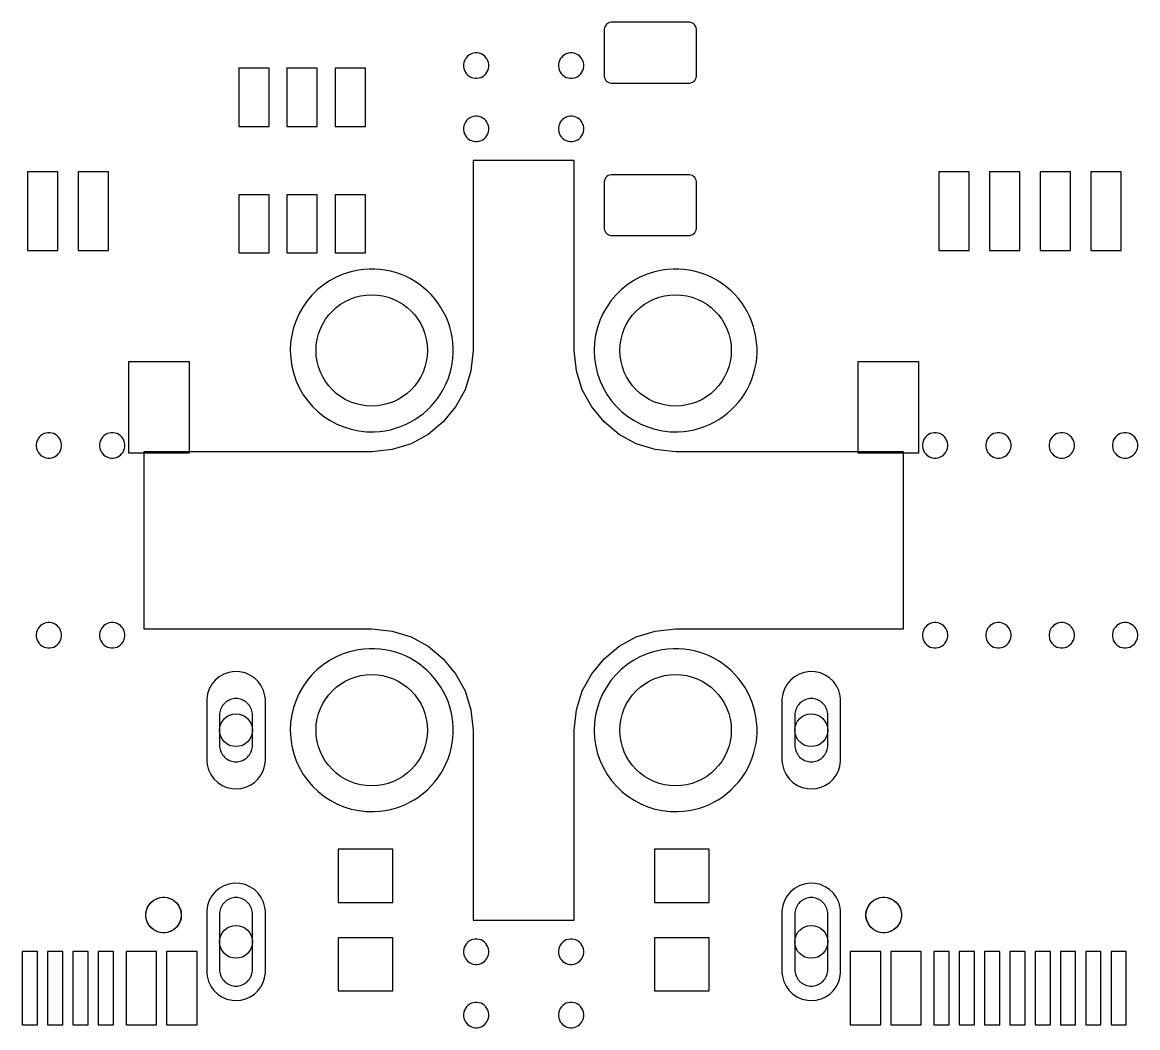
# Model space of a CAD drawing. Header units: millimetres. Extents: x 1 to 99, y 1.7 to 98.2.
# Drawn here: x 50.1 to 72.12, y 50.38 to 70.23 of the extents above; entities that cross this region are included whole.
import ezdxf

# ---------------------------------------------------------------- set-up
doc = ezdxf.new("R2010")
doc.units = ezdxf.units.MM

msp = doc.modelspace()

# ---------------------------------------------------------------- linework, layer by layer
at = {"layer": '16_copper'}
for points in [[(57.158, 62.149, 1), (56.842, 65.351), (56.738, 65.337, 0.936603), (57.053, 62.142)], [(63.158, 62.149, 1), (62.842, 65.351), (62.738, 65.337, 0.936603), (63.053, 62.142)], [(57.158, 54.649, 1), (56.842, 57.851), (56.738, 57.837, 0.936603), (57.053, 54.642)], [(63.158, 54.649, 1), (62.842, 57.851), (62.738, 57.837, 0.936603), (63.053, 54.642)], [(54.417, 55.099, 0.349916), (54.899, 55.638), (54.899, 56.862), (54.892, 56.926, 0.893656), (53.741, 56.862), (53.741, 55.638), (53.748, 55.574, 0.381721), (54.353, 55.092)], [(65.777, 55.099, 0.349916), (66.259, 55.638), (66.259, 56.862), (66.252, 56.926, 0.893656), (65.101, 56.862), (65.101, 55.638), (65.108, 55.574, 0.381721), (65.713, 55.092)], [(54.417, 50.919, 0.349916), (54.899, 51.458), (54.899, 52.682), (54.892, 52.746, 0.893656), (53.741, 52.682), (53.741, 51.458), (53.748, 51.394, 0.381721), (54.353, 50.912)], [(65.777, 50.919, 0.349916), (66.259, 51.458), (66.259, 52.682), (66.252, 52.746, 0.893656), (65.101, 52.682), (65.101, 51.458), (65.108, 51.394, 0.381721), (65.713, 50.912)]]:
    msp.add_lwpolyline(points, format="xyb", close=True, dxfattribs=at)
at = {"layer": '1_copper'}
for points in [[(63.304, 69.036), (63.331, 69.047), (63.356, 69.063), (63.377, 69.084), (63.393, 69.109), (63.404, 69.136), (63.41, 69.165), (63.41, 70.095), (63.404, 70.124), (63.393, 70.151), (63.377, 70.176), (63.356, 70.197), (63.331, 70.213), (63.304, 70.224), (63.275, 70.23), (61.725, 70.23), (61.696, 70.224), (61.669, 70.213), (61.644, 70.197), (61.623, 70.176), (61.607, 70.151), (61.596, 70.124), (61.59, 70.095), (61.59, 69.165), (61.596, 69.136), (61.607, 69.109), (61.623, 69.084), (61.644, 69.063), (61.669, 69.047), (61.696, 69.036), (61.725, 69.03), (63.275, 69.03)], [(54.975, 69.325), (54.375, 69.325), (54.375, 68.175), (54.975, 68.175)], [(55.925, 69.325), (55.325, 69.325), (55.325, 68.175), (55.925, 68.175)], [(56.875, 69.325), (56.275, 69.325), (56.275, 68.175), (56.875, 68.175)], [(50.8, 67.275), (50.2, 67.275), (50.2, 65.725), (50.8, 65.725)], [(51.8, 67.275), (51.2, 67.275), (51.2, 65.725), (51.8, 65.725)], [(63.304, 66.026), (63.331, 66.037), (63.356, 66.053), (63.377, 66.074), (63.393, 66.099), (63.404, 66.126), (63.41, 66.155), (63.41, 67.085), (63.404, 67.114), (63.393, 67.141), (63.377, 67.166), (63.356, 67.187), (63.331, 67.203), (63.304, 67.214), (63.275, 67.22), (61.725, 67.22), (61.696, 67.214), (61.669, 67.203), (61.644, 67.187), (61.623, 67.166), (61.607, 67.141), (61.596, 67.114), (61.59, 67.085), (61.59, 66.155), (61.596, 66.126), (61.607, 66.099), (61.623, 66.074), (61.644, 66.053), (61.669, 66.037), (61.696, 66.026), (61.725, 66.02), (63.275, 66.02)], [(68.8, 67.275), (68.2, 67.275), (68.2, 65.725), (68.8, 65.725)], [(69.8, 67.275), (69.2, 67.275), (69.2, 65.725), (69.8, 65.725)], [(70.8, 67.275), (70.2, 67.275), (70.2, 65.725), (70.8, 65.725)], [(71.8, 67.275), (71.2, 67.275), (71.2, 65.725), (71.8, 65.725)], [(54.975, 66.825), (54.375, 66.825), (54.375, 65.675), (54.975, 65.675)], [(55.925, 66.825), (55.325, 66.825), (55.325, 65.675), (55.925, 65.675)], [(56.875, 66.825), (56.275, 66.825), (56.275, 65.675), (56.875, 65.675)], [(53.4, 63.525), (52.2, 63.525), (52.2, 61.725), (53.4, 61.725)], [(67.8, 63.525), (66.6, 63.525), (66.6, 61.725), (67.8, 61.725)], [(57.415, 53.9), (56.335, 53.9), (56.335, 52.85), (57.415, 52.85)], [(63.665, 53.9), (62.585, 53.9), (62.585, 52.85), (63.665, 52.85)], [(57.415, 52.15), (56.335, 52.15), (56.335, 51.1), (57.415, 51.1)], [(63.665, 52.15), (62.585, 52.15), (62.585, 51.1), (63.665, 51.1)], [(50.4, 51.88), (50.1, 51.88), (50.1, 50.43), (50.4, 50.43)], [(50.9, 51.88), (50.6, 51.88), (50.6, 50.43), (50.9, 50.43)], [(51.4, 51.88), (51.1, 51.88), (51.1, 50.43), (51.4, 50.43)], [(51.9, 51.88), (51.6, 51.88), (51.6, 50.43), (51.9, 50.43)], [(52.75, 51.88), (52.15, 51.88), (52.15, 50.43), (52.75, 50.43)], [(53.55, 51.88), (52.95, 51.88), (52.95, 50.43), (53.55, 50.43)], [(67.05, 51.88), (66.45, 51.88), (66.45, 50.43), (67.05, 50.43)], [(67.85, 51.88), (67.25, 51.88), (67.25, 50.43), (67.85, 50.43)], [(68.4, 51.88), (68.1, 51.88), (68.1, 50.43), (68.4, 50.43)], [(68.9, 51.88), (68.6, 51.88), (68.6, 50.43), (68.9, 50.43)], [(69.4, 51.88), (69.1, 51.88), (69.1, 50.43), (69.4, 50.43)], [(69.9, 51.88), (69.6, 51.88), (69.6, 50.43), (69.9, 50.43)], [(70.4, 51.88), (70.1, 51.88), (70.1, 50.43), (70.4, 50.43)], [(70.9, 51.88), (70.6, 51.88), (70.6, 50.43), (70.9, 50.43)], [(71.4, 51.88), (71.1, 51.88), (71.1, 50.43), (71.4, 50.43)], [(71.9, 51.88), (71.6, 51.88), (71.6, 50.43), (71.9, 50.43)]]:
    msp.add_lwpolyline(points, close=True, dxfattribs=at)
for points in [[(57.158, 62.149, 1), (56.842, 65.351), (56.738, 65.337, 0.936603), (57.053, 62.142)], [(63.158, 62.149, 1), (62.842, 65.351), (62.738, 65.337, 0.936603), (63.053, 62.142)], [(57.158, 54.649, 1), (56.842, 57.851), (56.738, 57.837, 0.936603), (57.053, 54.642)], [(63.158, 54.649, 1), (62.842, 57.851), (62.738, 57.837, 0.936603), (63.053, 54.642)], [(54.417, 55.099, 0.349916), (54.899, 55.638), (54.899, 56.862), (54.892, 56.926, 0.893656), (53.741, 56.862), (53.741, 55.638), (53.748, 55.574, 0.381721), (54.353, 55.092)], [(65.777, 55.099, 0.349916), (66.259, 55.638), (66.259, 56.862), (66.252, 56.926, 0.893656), (65.101, 56.862), (65.101, 55.638), (65.108, 55.574, 0.381721), (65.713, 55.092)], [(54.417, 50.919, 0.349916), (54.899, 51.458), (54.899, 52.682), (54.892, 52.746, 0.893656), (53.741, 52.682), (53.741, 51.458), (53.748, 51.394, 0.381721), (54.353, 50.912)], [(65.777, 50.919, 0.349916), (66.259, 51.458), (66.259, 52.682), (66.252, 52.746, 0.893656), (65.101, 52.682), (65.101, 51.458), (65.108, 51.394, 0.381721), (65.713, 50.912)]]:
    msp.add_lwpolyline(points, format="xyb", close=True, dxfattribs=at)
at = {"layer": 'drills_NPTH'}
for centre in [(52.89, 52.6), (67.11, 52.6)]:
    msp.add_circle(centre, 0.35, dxfattribs=at)
at = {"layer": 'drills_PTH'}
for centre in [(54.32, 56.25), (65.68, 56.25), (54.32, 52.07), (65.68, 52.07)]:
    msp.add_circle(centre, 0.325, dxfattribs=at)
at = {"layer": 'drills_via_1_16'}
for centre in [(57, 63.75), (63, 63.75), (57, 56.25), (63, 56.25)]:
    msp.add_circle(centre, 1.1, dxfattribs=at)
at = {"layer": 'holes'}
for points in [[(59.312, 69.355), (59.312, 69.395), (59.306, 69.434), (59.294, 69.471), (59.276, 69.506), (59.253, 69.538), (59.225, 69.566), (59.194, 69.589), (59.158, 69.607), (59.121, 69.619), (59.082, 69.625), (59.043, 69.625), (59.004, 69.619), (58.967, 69.607), (58.931, 69.589), (58.9, 69.566), (58.872, 69.538), (58.849, 69.506), (58.831, 69.471), (58.819, 69.434), (58.812, 69.395), (58.812, 69.355), (58.819, 69.316), (58.831, 69.279), (58.849, 69.244), (58.872, 69.212), (58.9, 69.184), (58.931, 69.161), (58.967, 69.143), (59.004, 69.131), (59.043, 69.125), (59.082, 69.125), (59.121, 69.131), (59.158, 69.143), (59.194, 69.161), (59.225, 69.184), (59.253, 69.212), (59.276, 69.244), (59.294, 69.279), (59.306, 69.316), (59.312, 69.355)], [(61.188, 69.355), (61.188, 69.395), (61.181, 69.434), (61.169, 69.471), (61.151, 69.506), (61.128, 69.538), (61.1, 69.566), (61.069, 69.589), (61.033, 69.607), (60.996, 69.619), (60.957, 69.625), (60.918, 69.625), (60.879, 69.619), (60.842, 69.607), (60.806, 69.589), (60.775, 69.566), (60.747, 69.538), (60.724, 69.506), (60.706, 69.471), (60.694, 69.434), (60.688, 69.395), (60.688, 69.355), (60.694, 69.316), (60.706, 69.279), (60.724, 69.244), (60.747, 69.212), (60.775, 69.184), (60.806, 69.161), (60.842, 69.143), (60.879, 69.131), (60.918, 69.125), (60.957, 69.125), (60.996, 69.131), (61.033, 69.143), (61.069, 69.161), (61.1, 69.184), (61.128, 69.212), (61.151, 69.244), (61.169, 69.279), (61.181, 69.316), (61.188, 69.355)], [(59.312, 68.105), (59.312, 68.145), (59.306, 68.184), (59.294, 68.221), (59.276, 68.256), (59.253, 68.288), (59.225, 68.316), (59.194, 68.339), (59.158, 68.357), (59.121, 68.369), (59.082, 68.375), (59.043, 68.375), (59.004, 68.369), (58.967, 68.357), (58.931, 68.339), (58.9, 68.316), (58.872, 68.288), (58.849, 68.256), (58.831, 68.221), (58.819, 68.184), (58.812, 68.145), (58.812, 68.105), (58.819, 68.066), (58.831, 68.029), (58.849, 67.994), (58.872, 67.962), (58.9, 67.934), (58.931, 67.911), (58.967, 67.893), (59.004, 67.881), (59.043, 67.875), (59.082, 67.875), (59.121, 67.881), (59.158, 67.893), (59.194, 67.911), (59.225, 67.934), (59.253, 67.962), (59.276, 67.994), (59.294, 68.029), (59.306, 68.066), (59.312, 68.105)], [(61.188, 68.105), (61.188, 68.145), (61.181, 68.184), (61.169, 68.221), (61.151, 68.256), (61.128, 68.288), (61.1, 68.316), (61.069, 68.339), (61.033, 68.357), (60.996, 68.369), (60.957, 68.375), (60.918, 68.375), (60.879, 68.369), (60.842, 68.357), (60.806, 68.339), (60.775, 68.316), (60.747, 68.288), (60.724, 68.256), (60.706, 68.221), (60.694, 68.184), (60.688, 68.145), (60.688, 68.105), (60.694, 68.066), (60.706, 68.029), (60.724, 67.994), (60.747, 67.962), (60.775, 67.934), (60.806, 67.911), (60.842, 67.893), (60.879, 67.881), (60.918, 67.875), (60.957, 67.875), (60.996, 67.881), (61.033, 67.893), (61.069, 67.911), (61.1, 67.934), (61.128, 67.962), (61.151, 67.994), (61.169, 68.029), (61.181, 68.066), (61.188, 68.105)], [(52.5, 58.25), (57, 58.25), (57.402, 58.209), (57.776, 58.092), (58.116, 57.907), (58.412, 57.662), (58.657, 57.366), (58.842, 57.026), (58.959, 56.652), (59, 56.25), (59, 52.5), (61, 52.5), (61, 56.25), (61.041, 56.652), (61.158, 57.027), (61.343, 57.366), (61.587, 57.662), (61.884, 57.907), (62.223, 58.092), (62.598, 58.209), (63, 58.25), (67.5, 58.25), (67.5, 61.75), (63, 61.75), (62.598, 61.791), (62.223, 61.908), (61.884, 62.093), (61.587, 62.337), (61.343, 62.634), (61.158, 62.973), (61.041, 63.348), (61, 63.75), (61, 67.5), (59, 67.5), (59, 63.75), (58.959, 63.348), (58.842, 62.973), (58.657, 62.634), (58.412, 62.337), (58.116, 62.093), (57.776, 61.908), (57.402, 61.791), (57, 61.75), (52.5, 61.75), (52.5, 58.25)], [(50.875, 61.855), (50.875, 61.895), (50.869, 61.934), (50.857, 61.971), (50.839, 62.006), (50.816, 62.038), (50.788, 62.066), (50.756, 62.089), (50.721, 62.107), (50.684, 62.119), (50.645, 62.125), (50.605, 62.125), (50.566, 62.119), (50.529, 62.107), (50.494, 62.089), (50.462, 62.066), (50.434, 62.038), (50.411, 62.006), (50.393, 61.971), (50.381, 61.934), (50.375, 61.895), (50.375, 61.855), (50.381, 61.816), (50.393, 61.779), (50.411, 61.744), (50.434, 61.712), (50.462, 61.684), (50.494, 61.661), (50.529, 61.643), (50.566, 61.631), (50.605, 61.625), (50.645, 61.625), (50.684, 61.631), (50.721, 61.643), (50.756, 61.661), (50.788, 61.684), (50.816, 61.712), (50.839, 61.744), (50.857, 61.779), (50.869, 61.816), (50.875, 61.855)], [(52.125, 61.855), (52.125, 61.895), (52.119, 61.934), (52.107, 61.971), (52.089, 62.006), (52.066, 62.038), (52.038, 62.066), (52.006, 62.089), (51.971, 62.107), (51.934, 62.119), (51.895, 62.125), (51.855, 62.125), (51.816, 62.119), (51.779, 62.107), (51.744, 62.089), (51.712, 62.066), (51.684, 62.038), (51.661, 62.006), (51.643, 61.971), (51.631, 61.934), (51.625, 61.895), (51.625, 61.855), (51.631, 61.816), (51.643, 61.779), (51.661, 61.744), (51.684, 61.712), (51.712, 61.684), (51.744, 61.661), (51.779, 61.643), (51.816, 61.631), (51.855, 61.625), (51.895, 61.625), (51.934, 61.631), (51.971, 61.643), (52.006, 61.661), (52.038, 61.684), (52.066, 61.712), (52.089, 61.744), (52.107, 61.779), (52.119, 61.816), (52.125, 61.855)], [(68.375, 61.855), (68.375, 61.895), (68.369, 61.934), (68.357, 61.971), (68.339, 62.006), (68.316, 62.038), (68.288, 62.066), (68.256, 62.089), (68.221, 62.107), (68.184, 62.119), (68.145, 62.125), (68.105, 62.125), (68.066, 62.119), (68.029, 62.107), (67.994, 62.089), (67.962, 62.066), (67.934, 62.038), (67.911, 62.006), (67.893, 61.971), (67.881, 61.934), (67.875, 61.895), (67.875, 61.855), (67.881, 61.816), (67.893, 61.779), (67.911, 61.744), (67.934, 61.712), (67.962, 61.684), (67.994, 61.661), (68.029, 61.643), (68.066, 61.631), (68.105, 61.625), (68.145, 61.625), (68.184, 61.631), (68.221, 61.643), (68.256, 61.661), (68.288, 61.684), (68.316, 61.712), (68.339, 61.744), (68.357, 61.779), (68.369, 61.816), (68.375, 61.855)], [(69.625, 61.855), (69.625, 61.895), (69.619, 61.934), (69.607, 61.971), (69.589, 62.006), (69.566, 62.038), (69.538, 62.066), (69.506, 62.089), (69.471, 62.107), (69.434, 62.119), (69.395, 62.125), (69.355, 62.125), (69.316, 62.119), (69.279, 62.107), (69.244, 62.089), (69.212, 62.066), (69.184, 62.038), (69.161, 62.006), (69.143, 61.971), (69.131, 61.934), (69.125, 61.895), (69.125, 61.855), (69.131, 61.816), (69.143, 61.779), (69.161, 61.744), (69.184, 61.712), (69.212, 61.684), (69.244, 61.661), (69.279, 61.643), (69.316, 61.631), (69.355, 61.625), (69.395, 61.625), (69.434, 61.631), (69.471, 61.643), (69.506, 61.661), (69.538, 61.684), (69.566, 61.712), (69.589, 61.744), (69.607, 61.779), (69.619, 61.816), (69.625, 61.855)], [(70.875, 61.855), (70.875, 61.895), (70.869, 61.934), (70.857, 61.971), (70.839, 62.006), (70.816, 62.038), (70.788, 62.066), (70.756, 62.089), (70.721, 62.107), (70.684, 62.119), (70.645, 62.125), (70.605, 62.125), (70.566, 62.119), (70.529, 62.107), (70.494, 62.089), (70.462, 62.066), (70.434, 62.038), (70.411, 62.006), (70.393, 61.971), (70.381, 61.934), (70.375, 61.895), (70.375, 61.855), (70.381, 61.816), (70.393, 61.779), (70.411, 61.744), (70.434, 61.712), (70.462, 61.684), (70.494, 61.661), (70.529, 61.643), (70.566, 61.631), (70.605, 61.625), (70.645, 61.625), (70.684, 61.631), (70.721, 61.643), (70.756, 61.661), (70.788, 61.684), (70.816, 61.712), (70.839, 61.744), (70.857, 61.779), (70.869, 61.816), (70.875, 61.855)], [(72.125, 61.855), (72.125, 61.895), (72.119, 61.934), (72.107, 61.971), (72.089, 62.006), (72.066, 62.038), (72.038, 62.066), (72.006, 62.089), (71.971, 62.107), (71.934, 62.119), (71.895, 62.125), (71.855, 62.125), (71.816, 62.119), (71.779, 62.107), (71.744, 62.089), (71.712, 62.066), (71.684, 62.038), (71.661, 62.006), (71.643, 61.971), (71.631, 61.934), (71.625, 61.895), (71.625, 61.855), (71.631, 61.816), (71.643, 61.779), (71.661, 61.744), (71.684, 61.712), (71.712, 61.684), (71.744, 61.661), (71.779, 61.643), (71.816, 61.631), (71.855, 61.625), (71.895, 61.625), (71.934, 61.631), (71.971, 61.643), (72.006, 61.661), (72.038, 61.684), (72.066, 61.712), (72.089, 61.744), (72.107, 61.779), (72.119, 61.816), (72.125, 61.855)], [(50.875, 58.105), (50.875, 58.145), (50.869, 58.184), (50.857, 58.221), (50.839, 58.256), (50.816, 58.288), (50.788, 58.316), (50.756, 58.339), (50.721, 58.357), (50.684, 58.369), (50.645, 58.375), (50.605, 58.375), (50.566, 58.369), (50.529, 58.357), (50.494, 58.339), (50.462, 58.316), (50.434, 58.288), (50.411, 58.256), (50.393, 58.221), (50.381, 58.184), (50.375, 58.145), (50.375, 58.105), (50.381, 58.066), (50.393, 58.029), (50.411, 57.994), (50.434, 57.962), (50.462, 57.934), (50.494, 57.911), (50.529, 57.893), (50.566, 57.881), (50.605, 57.875), (50.645, 57.875), (50.684, 57.881), (50.721, 57.893), (50.756, 57.911), (50.788, 57.934), (50.816, 57.962), (50.839, 57.994), (50.857, 58.029), (50.869, 58.066), (50.875, 58.105)], [(52.125, 58.105), (52.125, 58.145), (52.119, 58.184), (52.107, 58.221), (52.089, 58.256), (52.066, 58.288), (52.038, 58.316), (52.006, 58.339), (51.971, 58.357), (51.934, 58.369), (51.895, 58.375), (51.855, 58.375), (51.816, 58.369), (51.779, 58.357), (51.744, 58.339), (51.712, 58.316), (51.684, 58.288), (51.661, 58.256), (51.643, 58.221), (51.631, 58.184), (51.625, 58.145), (51.625, 58.105), (51.631, 58.066), (51.643, 58.029), (51.661, 57.994), (51.684, 57.962), (51.712, 57.934), (51.744, 57.911), (51.779, 57.893), (51.816, 57.881), (51.855, 57.875), (51.895, 57.875), (51.934, 57.881), (51.971, 57.893), (52.006, 57.911), (52.038, 57.934), (52.066, 57.962), (52.089, 57.994), (52.107, 58.029), (52.119, 58.066), (52.125, 58.105)], [(68.375, 58.105), (68.375, 58.145), (68.369, 58.184), (68.357, 58.221), (68.339, 58.256), (68.316, 58.288), (68.288, 58.316), (68.256, 58.339), (68.221, 58.357), (68.184, 58.369), (68.145, 58.375), (68.105, 58.375), (68.066, 58.369), (68.029, 58.357), (67.994, 58.339), (67.962, 58.316), (67.934, 58.288), (67.911, 58.256), (67.893, 58.221), (67.881, 58.184), (67.875, 58.145), (67.875, 58.105), (67.881, 58.066), (67.893, 58.029), (67.911, 57.994), (67.934, 57.962), (67.962, 57.934), (67.994, 57.911), (68.029, 57.893), (68.066, 57.881), (68.105, 57.875), (68.145, 57.875), (68.184, 57.881), (68.221, 57.893), (68.256, 57.911), (68.288, 57.934), (68.316, 57.962), (68.339, 57.994), (68.357, 58.029), (68.369, 58.066), (68.375, 58.105)], [(69.625, 58.105), (69.625, 58.145), (69.619, 58.184), (69.607, 58.221), (69.589, 58.256), (69.566, 58.288), (69.538, 58.316), (69.506, 58.339), (69.471, 58.357), (69.434, 58.369), (69.395, 58.375), (69.355, 58.375), (69.316, 58.369), (69.279, 58.357), (69.244, 58.339), (69.212, 58.316), (69.184, 58.288), (69.161, 58.256), (69.143, 58.221), (69.131, 58.184), (69.125, 58.145), (69.125, 58.105), (69.131, 58.066), (69.143, 58.029), (69.161, 57.994), (69.184, 57.962), (69.212, 57.934), (69.244, 57.911), (69.279, 57.893), (69.316, 57.881), (69.355, 57.875), (69.395, 57.875), (69.434, 57.881), (69.471, 57.893), (69.506, 57.911), (69.538, 57.934), (69.566, 57.962), (69.589, 57.994), (69.607, 58.029), (69.619, 58.066), (69.625, 58.105)], [(70.875, 58.105), (70.875, 58.145), (70.869, 58.184), (70.857, 58.221), (70.839, 58.256), (70.816, 58.288), (70.788, 58.316), (70.756, 58.339), (70.721, 58.357), (70.684, 58.369), (70.645, 58.375), (70.605, 58.375), (70.566, 58.369), (70.529, 58.357), (70.494, 58.339), (70.462, 58.316), (70.434, 58.288), (70.411, 58.256), (70.393, 58.221), (70.381, 58.184), (70.375, 58.145), (70.375, 58.105), (70.381, 58.066), (70.393, 58.029), (70.411, 57.994), (70.434, 57.962), (70.462, 57.934), (70.494, 57.911), (70.529, 57.893), (70.566, 57.881), (70.605, 57.875), (70.645, 57.875), (70.684, 57.881), (70.721, 57.893), (70.756, 57.911), (70.788, 57.934), (70.816, 57.962), (70.839, 57.994), (70.857, 58.029), (70.869, 58.066), (70.875, 58.105)], [(72.125, 58.105), (72.125, 58.145), (72.119, 58.184), (72.107, 58.221), (72.089, 58.256), (72.066, 58.288), (72.038, 58.316), (72.006, 58.339), (71.971, 58.357), (71.934, 58.369), (71.895, 58.375), (71.855, 58.375), (71.816, 58.369), (71.779, 58.357), (71.744, 58.339), (71.712, 58.316), (71.684, 58.288), (71.661, 58.256), (71.643, 58.221), (71.631, 58.184), (71.625, 58.145), (71.625, 58.105), (71.631, 58.066), (71.643, 58.029), (71.661, 57.994), (71.684, 57.962), (71.712, 57.934), (71.744, 57.911), (71.779, 57.893), (71.816, 57.881), (71.855, 57.875), (71.895, 57.875), (71.934, 57.881), (71.971, 57.893), (72.006, 57.911), (72.038, 57.934), (72.066, 57.962), (72.089, 57.994), (72.107, 58.029), (72.119, 58.066), (72.125, 58.105)], [(53.995, 55.95), (53.996, 55.922), (54, 55.894), (54.006, 55.866), (54.015, 55.839), (54.025, 55.813), (54.039, 55.788), (54.054, 55.764), (54.071, 55.741), (54.09, 55.72), (54.111, 55.701), (54.134, 55.684), (54.158, 55.669), (54.183, 55.655), (54.209, 55.645), (54.236, 55.636), (54.264, 55.63), (54.292, 55.626), (54.32, 55.625), (54.348, 55.626), (54.376, 55.63), (54.404, 55.636), (54.431, 55.645), (54.457, 55.655), (54.483, 55.669), (54.506, 55.684), (54.529, 55.701), (54.55, 55.72), (54.569, 55.741), (54.586, 55.764), (54.601, 55.788), (54.615, 55.813), (54.625, 55.839), (54.634, 55.866), (54.64, 55.894), (54.644, 55.922), (54.645, 55.95), (54.645, 56.55), (54.644, 56.578), (54.64, 56.606), (54.634, 56.634), (54.625, 56.661), (54.615, 56.687), (54.601, 56.713), (54.586, 56.736), (54.569, 56.759), (54.55, 56.78), (54.529, 56.799), (54.506, 56.816), (54.483, 56.831), (54.457, 56.845), (54.431, 56.855), (54.404, 56.864), (54.376, 56.87), (54.348, 56.874), (54.32, 56.875), (54.292, 56.874), (54.264, 56.87), (54.236, 56.864), (54.209, 56.855), (54.183, 56.845), (54.158, 56.831), (54.134, 56.816), (54.111, 56.799), (54.09, 56.78), (54.071, 56.759), (54.054, 56.736), (54.039, 56.713), (54.025, 56.687), (54.015, 56.661), (54.006, 56.634), (54, 56.606), (53.996, 56.578), (53.995, 56.55), (53.995, 55.95)], [(65.355, 55.95), (65.356, 55.922), (65.36, 55.894), (65.366, 55.866), (65.375, 55.839), (65.385, 55.813), (65.399, 55.788), (65.414, 55.764), (65.431, 55.741), (65.45, 55.72), (65.471, 55.701), (65.494, 55.684), (65.517, 55.669), (65.543, 55.655), (65.569, 55.645), (65.596, 55.636), (65.624, 55.63), (65.652, 55.626), (65.68, 55.625), (65.708, 55.626), (65.736, 55.63), (65.764, 55.636), (65.791, 55.645), (65.817, 55.655), (65.843, 55.669), (65.866, 55.684), (65.889, 55.701), (65.91, 55.72), (65.929, 55.741), (65.946, 55.764), (65.961, 55.788), (65.975, 55.813), (65.985, 55.839), (65.994, 55.866), (66, 55.894), (66.004, 55.922), (66.005, 55.95), (66.005, 56.55), (66.004, 56.578), (66, 56.606), (65.994, 56.634), (65.985, 56.661), (65.975, 56.687), (65.961, 56.713), (65.946, 56.736), (65.929, 56.759), (65.91, 56.78), (65.889, 56.799), (65.866, 56.816), (65.843, 56.831), (65.817, 56.845), (65.791, 56.855), (65.764, 56.864), (65.736, 56.87), (65.708, 56.874), (65.68, 56.875), (65.652, 56.874), (65.624, 56.87), (65.596, 56.864), (65.569, 56.855), (65.543, 56.845), (65.517, 56.831), (65.494, 56.816), (65.471, 56.799), (65.45, 56.78), (65.431, 56.759), (65.414, 56.736), (65.399, 56.713), (65.385, 56.687), (65.375, 56.661), (65.366, 56.634), (65.36, 56.606), (65.356, 56.578), (65.355, 56.55), (65.355, 55.95)], [(52.54, 52.623), (52.546, 52.668), (52.558, 52.713), (52.575, 52.755), (52.598, 52.795), (52.626, 52.831), (52.659, 52.864), (52.695, 52.892), (52.735, 52.915), (52.777, 52.932), (52.822, 52.944), (52.867, 52.95), (52.913, 52.95), (52.958, 52.944), (53.003, 52.932), (53.045, 52.915), (53.085, 52.892), (53.121, 52.864), (53.154, 52.831), (53.182, 52.795), (53.205, 52.755), (53.222, 52.713), (53.234, 52.668), (53.24, 52.623), (53.24, 52.577), (53.234, 52.532), (53.222, 52.487), (53.205, 52.445), (53.182, 52.405), (53.154, 52.369), (53.121, 52.336), (53.085, 52.308), (53.045, 52.285), (53.003, 52.268), (52.958, 52.256), (52.913, 52.25), (52.867, 52.25), (52.822, 52.256), (52.777, 52.268), (52.735, 52.285), (52.695, 52.308), (52.659, 52.336), (52.626, 52.369), (52.598, 52.405), (52.575, 52.445), (52.558, 52.487), (52.546, 52.532), (52.54, 52.577), (52.54, 52.623)], [(53.995, 51.52), (53.996, 51.492), (54, 51.464), (54.006, 51.436), (54.015, 51.409), (54.025, 51.383), (54.039, 51.358), (54.054, 51.334), (54.071, 51.311), (54.09, 51.29), (54.111, 51.271), (54.134, 51.254), (54.158, 51.239), (54.183, 51.225), (54.209, 51.215), (54.236, 51.206), (54.264, 51.2), (54.292, 51.196), (54.32, 51.195), (54.348, 51.196), (54.376, 51.2), (54.404, 51.206), (54.431, 51.215), (54.457, 51.225), (54.483, 51.239), (54.506, 51.254), (54.529, 51.271), (54.55, 51.29), (54.569, 51.311), (54.586, 51.334), (54.601, 51.358), (54.615, 51.383), (54.625, 51.409), (54.634, 51.436), (54.64, 51.464), (54.644, 51.492), (54.645, 51.52), (54.645, 52.62), (54.644, 52.648), (54.64, 52.676), (54.634, 52.704), (54.625, 52.731), (54.615, 52.757), (54.601, 52.783), (54.586, 52.806), (54.569, 52.829), (54.55, 52.85), (54.529, 52.869), (54.506, 52.886), (54.483, 52.901), (54.457, 52.915), (54.431, 52.925), (54.404, 52.934), (54.376, 52.94), (54.348, 52.944), (54.32, 52.945), (54.292, 52.944), (54.264, 52.94), (54.236, 52.934), (54.209, 52.925), (54.183, 52.915), (54.158, 52.901), (54.134, 52.886), (54.111, 52.869), (54.09, 52.85), (54.071, 52.829), (54.054, 52.806), (54.039, 52.783), (54.025, 52.757), (54.015, 52.731), (54.006, 52.704), (54, 52.676), (53.996, 52.648), (53.995, 52.62), (53.995, 51.52)], [(65.355, 51.52), (65.356, 51.492), (65.36, 51.464), (65.366, 51.436), (65.375, 51.409), (65.385, 51.383), (65.399, 51.358), (65.414, 51.334), (65.431, 51.311), (65.45, 51.29), (65.471, 51.271), (65.494, 51.254), (65.517, 51.239), (65.543, 51.225), (65.569, 51.215), (65.596, 51.206), (65.624, 51.2), (65.652, 51.196), (65.68, 51.195), (65.708, 51.196), (65.736, 51.2), (65.764, 51.206), (65.791, 51.215), (65.817, 51.225), (65.843, 51.239), (65.866, 51.254), (65.889, 51.271), (65.91, 51.29), (65.929, 51.311), (65.946, 51.334), (65.961, 51.358), (65.975, 51.383), (65.985, 51.409), (65.994, 51.436), (66, 51.464), (66.004, 51.492), (66.005, 51.52), (66.005, 52.62), (66.004, 52.648), (66, 52.676), (65.994, 52.704), (65.985, 52.731), (65.975, 52.757), (65.961, 52.783), (65.946, 52.806), (65.929, 52.829), (65.91, 52.85), (65.889, 52.869), (65.866, 52.886), (65.843, 52.901), (65.817, 52.915), (65.791, 52.925), (65.764, 52.934), (65.736, 52.94), (65.708, 52.944), (65.68, 52.945), (65.652, 52.944), (65.624, 52.94), (65.596, 52.934), (65.569, 52.925), (65.543, 52.915), (65.517, 52.901), (65.494, 52.886), (65.471, 52.869), (65.45, 52.85), (65.431, 52.829), (65.414, 52.806), (65.399, 52.783), (65.385, 52.757), (65.375, 52.731), (65.366, 52.704), (65.36, 52.676), (65.356, 52.648), (65.355, 52.62), (65.355, 51.52)], [(66.76, 52.623), (66.766, 52.668), (66.778, 52.713), (66.795, 52.755), (66.818, 52.795), (66.846, 52.831), (66.879, 52.864), (66.915, 52.892), (66.955, 52.915), (66.997, 52.932), (67.042, 52.944), (67.087, 52.95), (67.133, 52.95), (67.178, 52.944), (67.223, 52.932), (67.265, 52.915), (67.305, 52.892), (67.341, 52.864), (67.374, 52.831), (67.402, 52.795), (67.425, 52.755), (67.442, 52.713), (67.454, 52.668), (67.46, 52.623), (67.46, 52.577), (67.454, 52.532), (67.442, 52.487), (67.425, 52.445), (67.402, 52.405), (67.374, 52.369), (67.341, 52.336), (67.305, 52.308), (67.265, 52.285), (67.223, 52.268), (67.178, 52.256), (67.133, 52.25), (67.087, 52.25), (67.042, 52.256), (66.997, 52.268), (66.955, 52.285), (66.915, 52.308), (66.879, 52.336), (66.846, 52.369), (66.818, 52.405), (66.795, 52.445), (66.778, 52.487), (66.766, 52.532), (66.76, 52.577), (66.76, 52.623)], [(59.312, 51.855), (59.312, 51.895), (59.306, 51.934), (59.294, 51.971), (59.276, 52.006), (59.253, 52.038), (59.225, 52.066), (59.194, 52.089), (59.158, 52.107), (59.121, 52.119), (59.082, 52.125), (59.043, 52.125), (59.004, 52.119), (58.967, 52.107), (58.931, 52.089), (58.9, 52.066), (58.872, 52.038), (58.849, 52.006), (58.831, 51.971), (58.819, 51.934), (58.812, 51.895), (58.812, 51.855), (58.819, 51.816), (58.831, 51.779), (58.849, 51.744), (58.872, 51.712), (58.9, 51.684), (58.931, 51.661), (58.967, 51.643), (59.004, 51.631), (59.043, 51.625), (59.082, 51.625), (59.121, 51.631), (59.158, 51.643), (59.194, 51.661), (59.225, 51.684), (59.253, 51.712), (59.276, 51.744), (59.294, 51.779), (59.306, 51.816), (59.312, 51.855)], [(61.188, 51.855), (61.188, 51.895), (61.181, 51.934), (61.169, 51.971), (61.151, 52.006), (61.128, 52.038), (61.1, 52.066), (61.069, 52.089), (61.033, 52.107), (60.996, 52.119), (60.957, 52.125), (60.918, 52.125), (60.879, 52.119), (60.842, 52.107), (60.806, 52.089), (60.775, 52.066), (60.747, 52.038), (60.724, 52.006), (60.706, 51.971), (60.694, 51.934), (60.688, 51.895), (60.688, 51.855), (60.694, 51.816), (60.706, 51.779), (60.724, 51.744), (60.747, 51.712), (60.775, 51.684), (60.806, 51.661), (60.842, 51.643), (60.879, 51.631), (60.918, 51.625), (60.957, 51.625), (60.996, 51.631), (61.033, 51.643), (61.069, 51.661), (61.1, 51.684), (61.128, 51.712), (61.151, 51.744), (61.169, 51.779), (61.181, 51.816), (61.188, 51.855)], [(59.312, 50.605), (59.312, 50.645), (59.306, 50.684), (59.294, 50.721), (59.276, 50.756), (59.253, 50.788), (59.225, 50.816), (59.194, 50.839), (59.158, 50.857), (59.121, 50.869), (59.082, 50.875), (59.043, 50.875), (59.004, 50.869), (58.967, 50.857), (58.931, 50.839), (58.9, 50.816), (58.872, 50.788), (58.849, 50.756), (58.831, 50.721), (58.819, 50.684), (58.812, 50.645), (58.812, 50.605), (58.819, 50.566), (58.831, 50.529), (58.849, 50.494), (58.872, 50.462), (58.9, 50.434), (58.931, 50.411), (58.967, 50.393), (59.004, 50.381), (59.043, 50.375), (59.082, 50.375), (59.121, 50.381), (59.158, 50.393), (59.194, 50.411), (59.225, 50.434), (59.253, 50.462), (59.276, 50.494), (59.294, 50.529), (59.306, 50.566), (59.312, 50.605)], [(61.188, 50.605), (61.188, 50.645), (61.181, 50.684), (61.169, 50.721), (61.151, 50.756), (61.128, 50.788), (61.1, 50.816), (61.069, 50.839), (61.033, 50.857), (60.996, 50.869), (60.957, 50.875), (60.918, 50.875), (60.879, 50.869), (60.842, 50.857), (60.806, 50.839), (60.775, 50.816), (60.747, 50.788), (60.724, 50.756), (60.706, 50.721), (60.694, 50.684), (60.688, 50.645), (60.688, 50.605), (60.694, 50.566), (60.706, 50.529), (60.724, 50.494), (60.747, 50.462), (60.775, 50.434), (60.806, 50.411), (60.842, 50.393), (60.879, 50.381), (60.918, 50.375), (60.957, 50.375), (60.996, 50.381), (61.033, 50.393), (61.069, 50.411), (61.1, 50.434), (61.128, 50.462), (61.151, 50.494), (61.169, 50.529), (61.181, 50.566), (61.188, 50.605)]]:
    msp.add_lwpolyline(points, close=True, dxfattribs=at)

doc.saveas('drawing.dxf')
